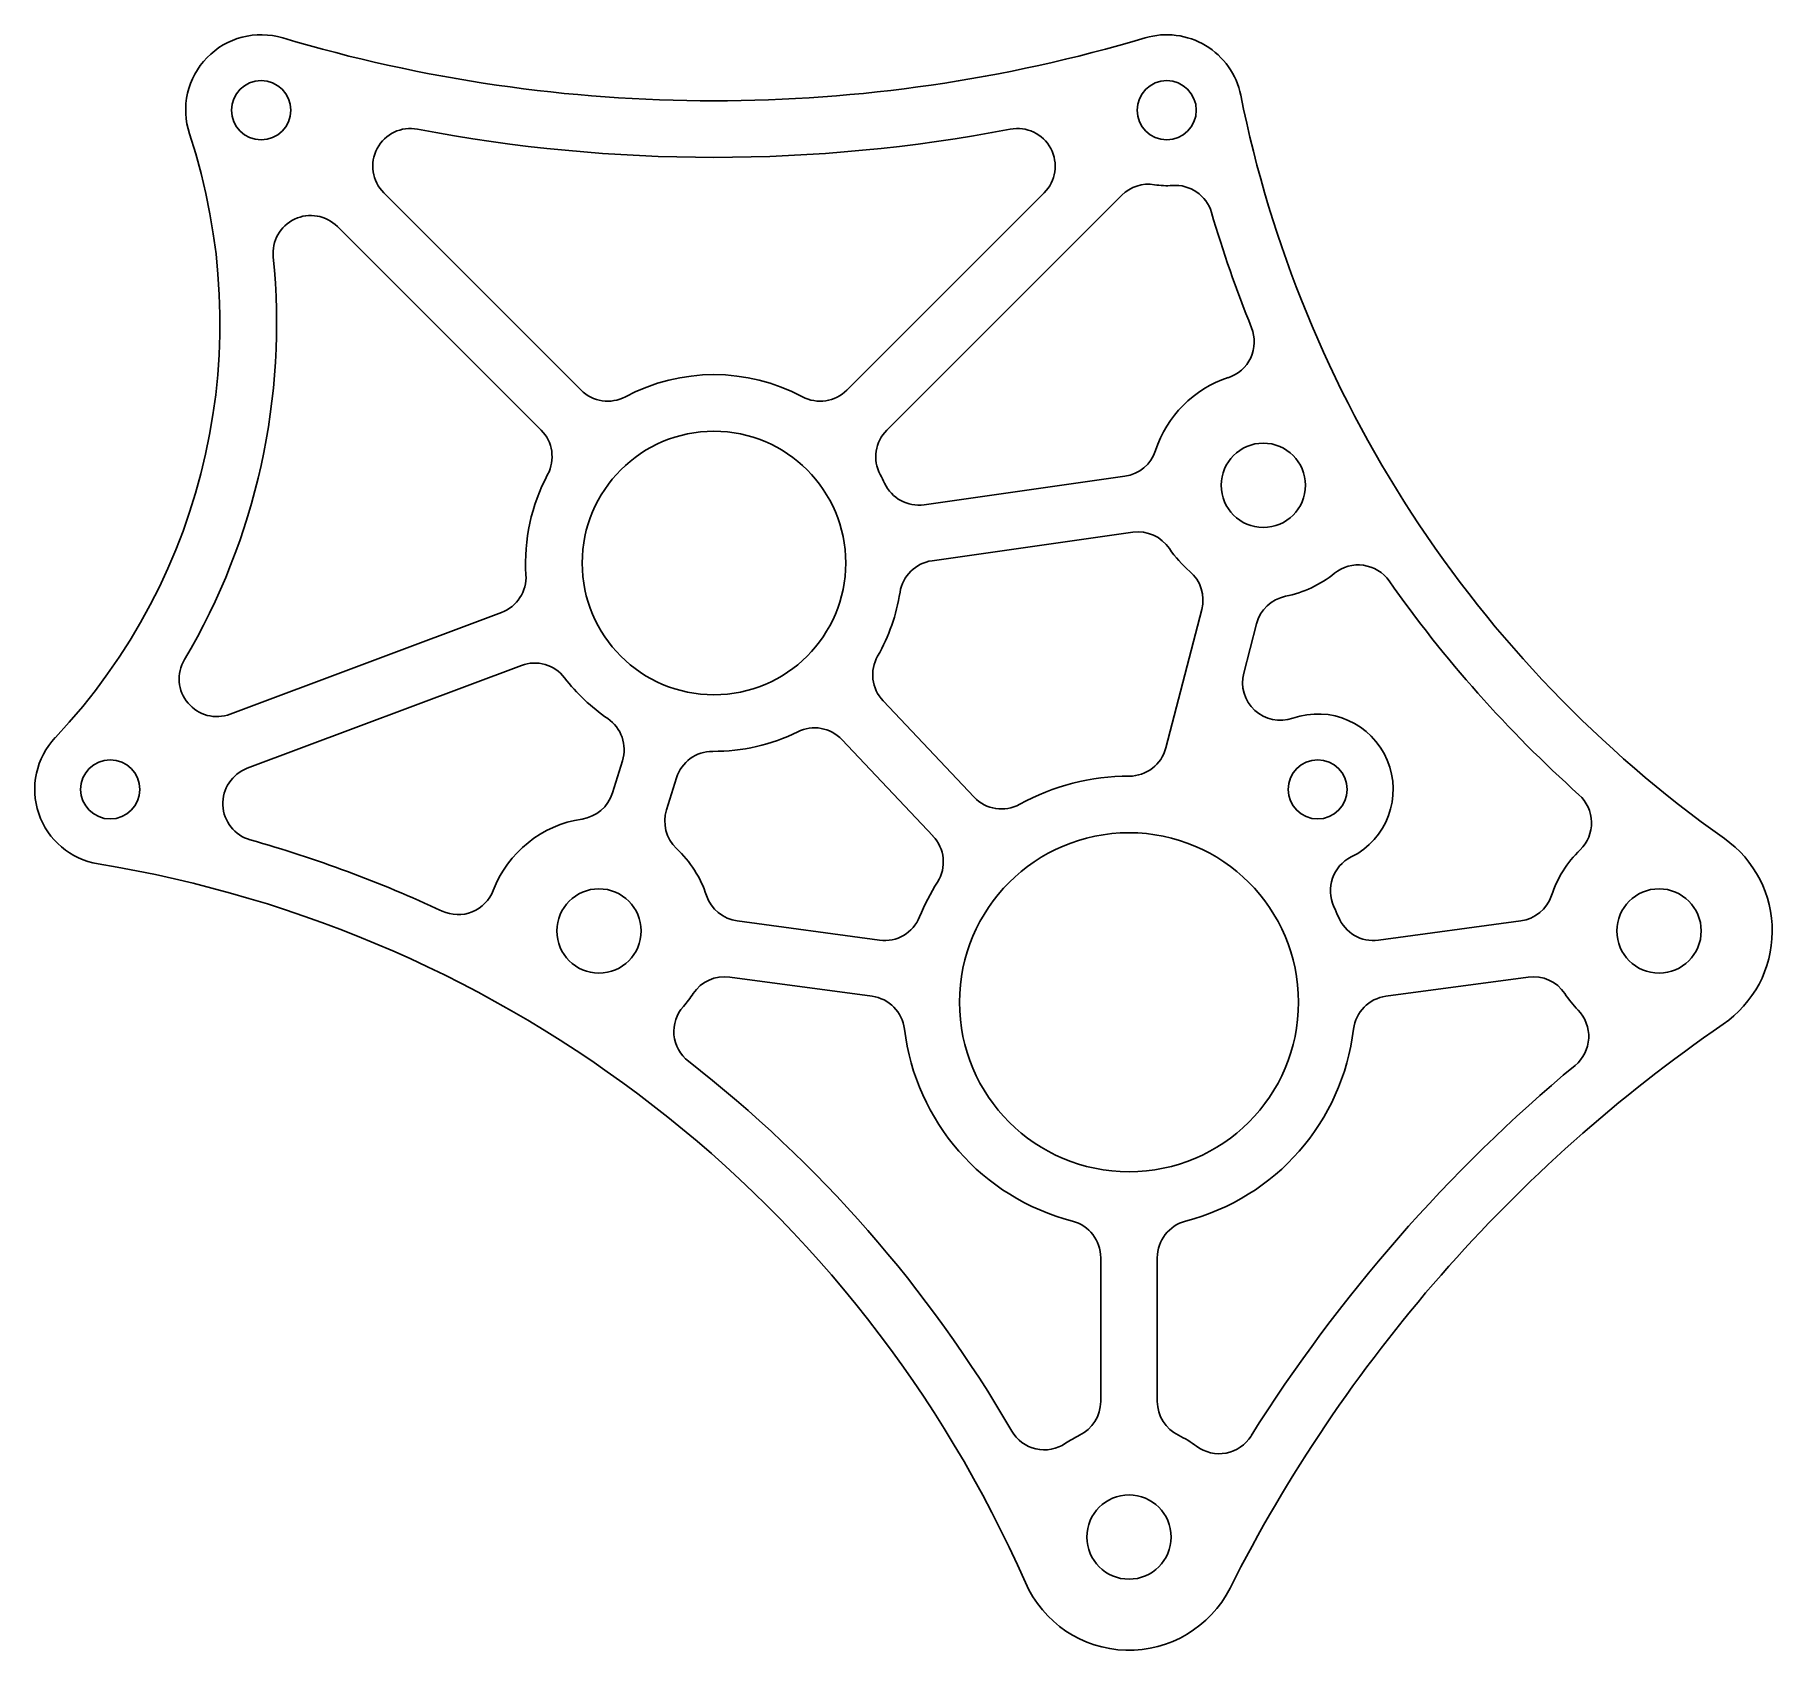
# Model space of a CAD drawing. Header units: inches. Extents: x -2.25 to 3.51, y -3.6 to 1.75.
import ezdxf

# ---------------------------------------------------------------- set-up
doc = ezdxf.new("R2010")
doc.units = ezdxf.units.IN
doc.header["$MEASUREMENT"] = 0

msp = doc.modelspace()

# ---------------------------------------------------------------- linework, layer by layer
at = {"color": 7, "linetype": 'Continuous', "lineweight": 25}
for p, q in [((-0.4402, 0.5728), (-1.0937, 1.2262)), ((1.0937, 1.2262), (0.4402, 0.5728)), ((1.3509, 1.2183), (0.5728, 0.4402)), ((-0.5728, 0.4402), (-1.2472, 1.1146)), ((1.3616, 0.2873), (0.6961, 0.1932)), ((1.3878, 0.1017), (0.7224, 0.0075)), ((-1.6026, -0.5008), (-0.7037, -0.1637)), ((1.6161, -0.1541), (1.497, -0.6126)), ((1.7976, -0.2013), (1.7551, -0.3646)), ((-1.5458, -0.6798), (-0.6378, -0.3393)), ((0.5601, -0.4563), (0.862, -0.7757)), ((0.4239, -0.5851), (0.7257, -0.9045)), ((-0.3031, -0.6558), (-0.3363, -0.7618)), ((-0.1242, -0.7117), (-0.1573, -0.8177)), ((0.5489, -1.2494), (0.0772, -1.1859)), ((2.6728, -1.1859), (2.2011, -1.2494)), ((0.5239, -1.4352), (0.0522, -1.3718)), ((2.6978, -1.3718), (2.2261, -1.4352)), ((1.2812, -2.7772), (1.2812, -2.3013)), ((1.4688, -2.7772), (1.4688, -2.3013))]:
    msp.add_line(p, q, dxfattribs=at)
for centre, radius in [((-1.5, 1.5), 0.098), ((1.5, 1.5), 0.098), ((0, 0), 0.4365), ((1.8199, 0.2575), 0.1396), ((-2, -0.75), 0.098), ((2, -0.75), 0.098), ((1.375, -1.4551), 0.5615), ((-0.3809, -1.2189), 0.1396), ((3.1309, -1.2189), 0.1396), ((1.375, -3.2268), 0.1396)]:
    msp.add_circle(centre, radius, dxfattribs=at)
for centre, radius, start, end in [((-1.5, 1.5), 0.25, 73.39845, 198.28147), ((0, 6.5312), 5, 253.39845, 286.60155), ((1.5, 1.5), 0.25, 11.41776, 106.60155), ((5.6497, 2.3381), 3.9835, 191.41776, 234.69663), ((-1.0053, 1.3146), 0.125, 79.09227, 225), ((1.0053, 1.3146), 0.125, 315, 100.90773), ((-3.6364, 0.7942), 2, 316.66092, 18.28147), ((0, 6.5312), 5.1875, 259.09227, 280.90773), ((1.4393, 1.1299), 0.125, 80.68533, 135), ((1.5, 1.5), 0.25, 260.68533, 274.31744), ((1.5282, 1.1261), 0.125, 16.38705, 94.31744), ((-1.3356, 1.0262), 0.125, 45, 185.75883), ((5.6497, 2.3381), 4.171, 196.38705, 201.94128), ((-3.6364, 0.7942), 2.1875, 329.37546, 5.75883), ((1.6649, 0.7328), 0.125, 288.05851, 21.94128), ((0, 0), 0.624, 61.98109, 118.01891), ((1.8199, 0.2575), 0.375, 108.05851, 162.10828), ((-0.3519, 0.6612), 0.125, 225, 298.01891), ((0.3519, 0.6612), 0.125, 241.98109, 315), ((-0.6612, 0.3519), 0.125, 331.98109, 45), ((0.6612, 0.3519), 0.125, 135, 208.01891), ((1.3441, 0.4111), 0.125, 278.05276, 342.10828), ((0, 0), 0.624, 151.98109, 183.57495), ((0, 0), 0.624, 25.03385, 28.01891), ((0.6786, 0.3169), 0.125, 205.03385, 278.05276), ((1.4053, -0.0221), 0.125, 33.99724, 98.05276), ((0.7399, -0.1162), 0.125, 98.05276, 171.07167), ((1.8199, 0.2575), 0.375, 213.99724, 229.49364), ((-0.7475, -0.0467), 0.125, 290.55605, 3.57495), ((1.4951, -0.1227), 0.125, 345.43812, 49.49364), ((1.8199, 0.2575), 0.375, 281.3826, 308.96852), ((2.1343, -0.1313), 0.125, 35.08576, 128.96852), ((0, 0), 0.624, 330.35946, 351.07167), ((1.9186, -0.2327), 0.125, 101.3826, 165.43812), ((5.6497, 2.3381), 4.171, 215.08576, 228.1244), ((-1.6465, -0.3838), 0.125, 149.37546, 290.55605), ((-0.5939, -0.4563), 0.125, 37.53714, 110.55605), ((0.651, -0.3704), 0.125, 150.35946, 223.37837), ((0, 0), 0.624, 217.53714, 235.66493), ((1.8761, -0.3961), 0.125, 165.43812, 289.28898), ((-0.4225, -0.6185), 0.125, 342.64602, 55.66493), ((2, -0.75), 0.25, 296.46087, 109.28898), ((0, 0), 0.624, 269.62711, 296.39728), ((0.333, -0.6709), 0.125, 43.37837, 116.39728), ((-2, -0.75), 0.25, 136.66092, 260.72784), ((-0.0049, -0.749), 0.125, 89.62711, 162.64602), ((1.376, -0.5811), 0.125, 269.93256, 345.43812), ((-1.502, -0.7969), 0.125, 110.55605, 254.19167), ((1.375, -1.4551), 0.749, 89.93256, 118.88393), ((-0.4556, -0.7245), 0.125, 278.5905, 342.64602), ((0.9528, -0.6898), 0.125, 223.37837, 298.88393), ((2.7821, -0.8607), 0.125, 314.24163, 48.1244), ((-0.3809, -1.2189), 0.375, 98.5905, 159.01146), ((-0.038, -0.855), 0.125, 162.64602, 226.70154), ((-2.6964, -5.0155), 4.2595, 65.06227, 74.19167), ((0.6348, -0.9903), 0.125, 327.87281, 43.37837), ((3.1309, -1.2189), 0.375, 304.46336, 54.69663), ((-0.3809, -1.2189), 0.375, 18.28253, 46.70154), ((2.1671, -1.0857), 0.125, 116.46087, 205.0028), ((3.1309, -1.2189), 0.375, 134.24163, 161.71747), ((-2.6964, -5.0155), 4.072, 23.7181, 80.72784), ((-0.8477, -1.0398), 0.125, 245.06227, 339.01146), ((1.375, -1.4551), 0.749, 147.87281, 157.84361), ((0.0939, -1.062), 0.125, 198.28253, 262.33805), ((1.375, -1.4551), 0.749, 22.15639, 25.0028), ((2.6561, -1.062), 0.125, 277.66195, 341.71747), ((0.5655, -1.1255), 0.125, 262.33805, 337.84361), ((2.1845, -1.1255), 0.125, 202.15639, 277.66195), ((0.0355, -1.4956), 0.125, 82.33805, 146.39357), ((2.7145, -1.4956), 0.125, 33.60643, 97.66195), ((-0.3809, -1.2189), 0.375, 318.2324, 326.39357), ((0.5072, -1.5591), 0.125, 6.83249, 82.33805), ((2.2428, -1.5591), 0.125, 97.66195, 173.16751), ((3.1309, -1.2189), 0.375, 213.60643, 224.29682), ((-0.008, -1.552), 0.125, 138.2324, 232.18158), ((2.773, -1.5681), 0.125, 309.78432, 44.29682), ((1.375, -1.4551), 0.749, 186.83249, 255.50556), ((1.375, -1.4551), 0.749, 284.49444, 353.16751), ((6.1725, -5.6505), 5, 124.46336, 153.19661), ((-2.6964, -5.0155), 4.2595, 30.15844, 52.18158), ((6.1725, -5.6505), 5.1875, 129.78432, 147.87565), ((1.1562, -2.3013), 0.125, 0, 75.50556), ((1.5938, -2.3013), 0.125, 104.49444, 180), ((1.1562, -2.7772), 0.125, 295.94448, 0), ((1.5938, -2.7772), 0.125, 180, 244.05552), ((1.0946, -2.8128), 0.125, 210.15844, 304.10763), ((1.375, -3.2268), 0.375, 115.94448, 124.10763), ((1.375, -3.2268), 0.375, 53.36316, 64.05552), ((1.6734, -2.8256), 0.125, 233.36316, 327.87565), ((1.375, -3.2268), 0.375, 203.7181, 333.19661)]:
    msp.add_arc(centre, radius, start, end, dxfattribs=at)

doc.saveas('drawing.dxf')
